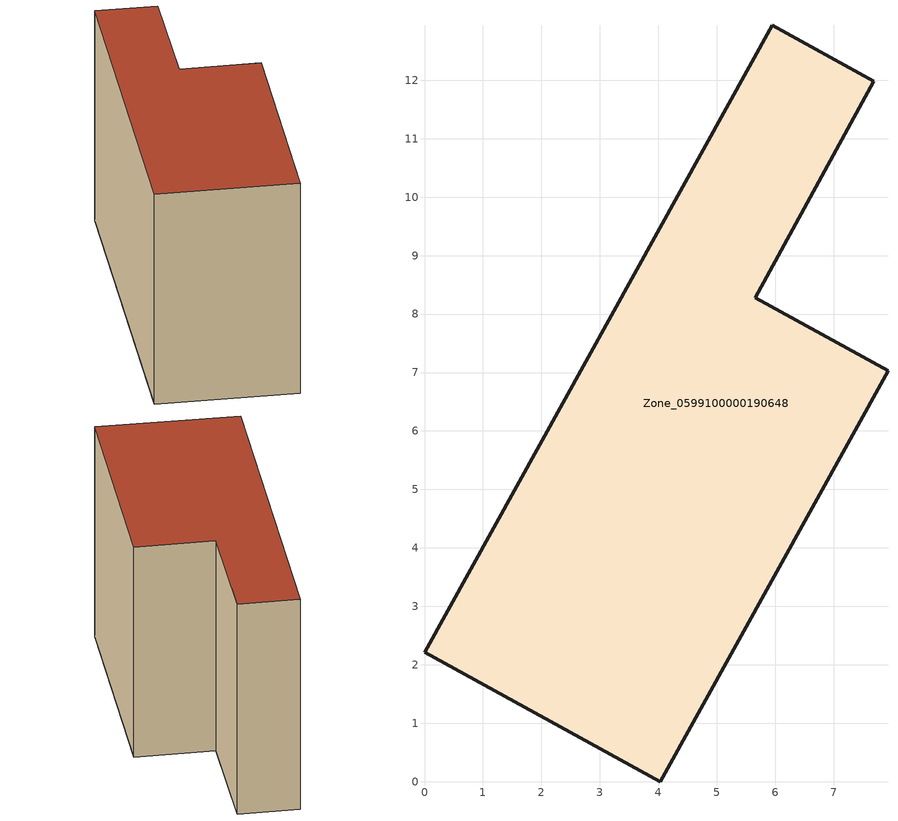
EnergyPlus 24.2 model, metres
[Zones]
Zone_0599100000190648
 floor ground (C_G): 0,2.21 5.95,12.94 7.69,11.98 5.66,8.28 7.93,7.03 4.03,0 z0
 wall outside (C_F): 4.03,0 7.93,7.03 5.66,8.28 7.69,11.98 5.95,12.94 0,2.21 4.03,0 z0:7.42
 roof outside (C_R): 5.95,12.94 0,2.21 4.03,0 7.93,7.03 5.66,8.28 7.69,11.98 z7.42
[BUILDING]
Pand.0599100000190648: North Axis=0; Terrain=City; Loads Convergence Tolerance Value=0.04; Temperature Convergence Tolerance Value=0.4; Solar Distribution=FullExterior; Maximum Number of Warmup Days=25; Minimum Number of Warmup Days=1
[Site:Location]
Rotterdam.The.Hague.AP_ZH_NLD Design_Conditions: Latitude=51.96; Longitude=4.45; Time Zone=1; Elevation=-4.5
[SITE:GROUNDTEMPERATURE:BUILDINGSURFACE]
18, 18, 18, 18, 18, 18, 18, 18, 18, 18, 18, 18
[MATERIAL] Thermal Absorptance=0.9; Solar Absorptance=0.7; Visible Absorptance=0.7
Name | Roughness | Thickness | Conductivity | Density | Specific Heat
G.TI.1946 | MediumSmooth | 0.15 | 1 | 540 | 1210
F.TI.1946 | Rough | 0.3 | 0.857143 | 1920 | 840
R.TI.1946 | MediumRough | 0.2 | 0.1 | 1500 | 1000
[CONSTRUCTION]
C_G: G.TI.1946
C_F: F.TI.1946
C_R: R.TI.1946
[ZONE]
Zone_0599100000190648: Type=1; Multiplier=1; Ceiling Height=Autocalculate; Volume=Autocalculate; Floor Area=autocalculate; Part of Total Floor Area=Yes
[ZONEINFILTRATION:DESIGNFLOWRATE]
Infil_Zone_0599100000190648: Zone or ZoneList or Space or SpaceList=Zone_0599100000190648; Schedule=AlwaysOn; Design Flow Rate Calculation Method=Flow/Area; Flow Rate per Floor Area=0.003; Constant Term Coefficient=1; Temperature Term Coefficient=0; Velocity Term Coefficient=0; Velocity Squared Term Coefficient=0
[HVACTEMPLATE:ZONE:IDEALLOADSAIRSYSTEM]
Zone_0599100000190648: Maximum Heating Supply Air Temperature=50; Minimum Cooling Supply Air Temperature=13; Maximum Heating Supply Air Humidity Ratio=0.0156; Minimum Cooling Supply Air Humidity Ratio=0.0077; Heating Limit=NoLimit; Cooling Limit=NoLimit; Dehumidification Control Type=ConstantSensibleHeatRatio; Cooling Sensible Heat Ratio=0.7; Dehumidification Setpoint=60; Humidification Control Type=None; Humidification Setpoint=30; Outdoor Air Method=None; Outdoor Air Flow Rate per Person=0.00944; Outdoor Air Flow Rate per Zone Floor Area=0; Outdoor Air Flow Rate per Zone=0; Demand Controlled Ventilation Type=None; Outdoor Air Economizer Type=NoEconomizer; Heat Recovery Type=None; Sensible Heat Recovery Effectiveness=0.7; Latent Heat Recovery Effectiveness=0.65
[ZONECONTROL:THERMOSTAT]
ThermostatControl_Zone_0599100000190648: Zone or ZoneList=Zone_0599100000190648; Control Type Schedule=DualSetpointControlType; Control 1=Thermostat_Zone_0599100000190648; Temperature Difference Between Cutout And Setpoint=0
[THERMOSTATSETPOINT:DUALSETPOINT]
Thermostat_Zone_0599100000190648: Heating Setpoint Temperature Schedule=HeatingSetpoint_Zone_0599100000190648; Cooling Setpoint Temperature Schedule=CoolingSetpoint_Zone_0599100000190648
[SCHEDULE:COMPACT]
HeatingSetpoint_Zone_0599100000190648: Through: 12/31, For: AllDays, Until: 24:00, 21
CoolingSetpoint_Zone_0599100000190648: Through: 12/31, For: AllDays, Until: 24:00, 24
DualSetpointControlType: Through: 12/31, For: AllDays, Until: 24:00, 4
AlwaysOn: Through: 12/31, For: AllDays, Until: 24:00, 1
